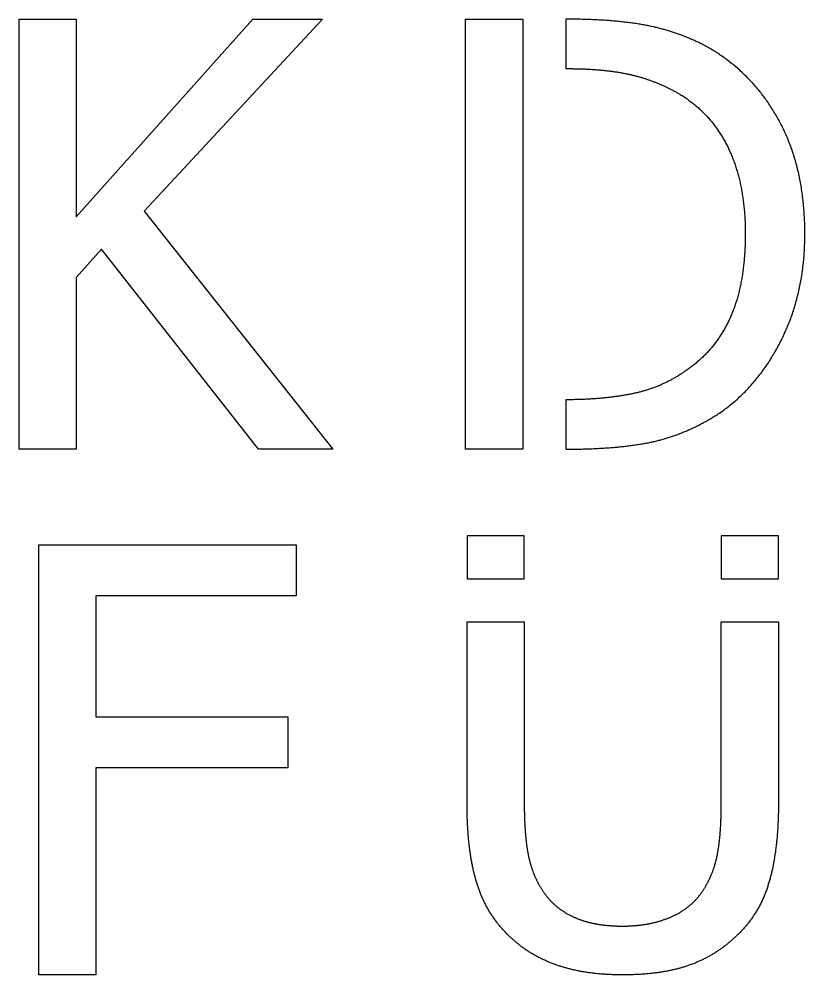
# Model space of a CAD drawing. Extents: x 63 to 563, y 268 to 768.
# Drawn here: x 138.7 to 193.5, y 447.9 to 514.6 of the extents above; entities that cross this region are included whole.
import ezdxf

# ---------------------------------------------------------------- set-up
doc = ezdxf.new("R2010")
doc.units = 0
doc.header["$LTSCALE"] = 2
doc.header["$MEASUREMENT"] = 0
doc.layers.get('0').update_dxf_attribs({"linetype": 'CONTINUOUS'})

msp = doc.modelspace()

# ---------------------------------------------------------------- linework, layer by layer
at = {"color": 1}
for points in [[(155.406, 484.586), (144.442, 498.54), (142.691, 496.571), (142.691, 484.586), (138.704, 484.586), (138.704, 514.586), (142.691, 514.586), (142.691, 500.801), (154.993, 514.586), (159.855, 514.586), (147.432, 501.19), (160.584, 484.586)], [(173.831, 514.586), (173.831, 484.586), (169.844, 484.586), (169.844, 514.586)], [(176.954, 488.038), (176.87, 488.038), (176.831, 488.038), (176.831, 484.586), (176.945, 484.586), (177.058, 484.586), (177.17, 484.587), (177.281, 484.588), (177.392, 484.589), (177.502, 484.591), (177.612, 484.592), (177.721, 484.594), (177.829, 484.596), (177.937, 484.599), (178.044, 484.602), (178.15, 484.605), (178.256, 484.608), (178.361, 484.611), (178.466, 484.615), (178.57, 484.619), (178.673, 484.623), (178.775, 484.627), (178.877, 484.632), (178.979, 484.636), (179.079, 484.641), (179.179, 484.647), (179.279, 484.652), (179.377, 484.658), (179.476, 484.664), (179.573, 484.67), (179.67, 484.677), (179.766, 484.684), (179.862, 484.691), (179.957, 484.698), (180.051, 484.705), (180.145, 484.713), (180.238, 484.721), (180.33, 484.729), (180.422, 484.737), (180.513, 484.746), (180.603, 484.755), (180.693, 484.764), (180.782, 484.773), (180.871, 484.783), (180.959, 484.793), (181.046, 484.803), (181.133, 484.813), (181.219, 484.824), (181.304, 484.834), (181.389, 484.846), (181.473, 484.857), (181.556, 484.868), (181.639, 484.88), (181.721, 484.892), (181.803, 484.904), (181.884, 484.917), (181.964, 484.929), (182.043, 484.942), (182.122, 484.955), (182.201, 484.969), (182.278, 484.982), (182.356, 484.996), (182.432, 485.01), (182.508, 485.025), (182.583, 485.039), (182.657, 485.054), (182.731, 485.069), (182.805, 485.085), (182.878, 485.101), (182.952, 485.117), (183.025, 485.134), (183.098, 485.151), (183.172, 485.169), (183.245, 485.187), (183.318, 485.206), (183.391, 485.225), (183.465, 485.244), (183.538, 485.264), (183.611, 485.285), (183.684, 485.306), (183.757, 485.327), (183.83, 485.349), (183.903, 485.371), (183.976, 485.394), (184.049, 485.418), (184.122, 485.441), (184.195, 485.466), (184.268, 485.49), (184.341, 485.515), (184.413, 485.541), (184.486, 485.567), (184.559, 485.594), (184.632, 485.621), (184.704, 485.648), (184.777, 485.676), (184.85, 485.705), (184.922, 485.733), (184.995, 485.763), (185.067, 485.793), (185.14, 485.823), (185.212, 485.854), (185.285, 485.885), (185.357, 485.917), (185.43, 485.949), (185.502, 485.981), (185.574, 486.014), (185.646, 486.048), (185.719, 486.082), (185.791, 486.116), (185.863, 486.151), (185.935, 486.187), (186.008, 486.222), (186.08, 486.259), (186.152, 486.296), (186.224, 486.333), (186.296, 486.371), (186.368, 486.409), (186.44, 486.447), (186.512, 486.486), (186.584, 486.526), (186.656, 486.566), (186.727, 486.607), (186.799, 486.648), (186.871, 486.689), (186.943, 486.731), (187.014, 486.773), (187.086, 486.816), (187.158, 486.859), (187.23, 486.903), (187.301, 486.947), (187.373, 486.992), (187.46, 487.051), (187.548, 487.11), (187.634, 487.17), (187.72, 487.231), (187.806, 487.292), (187.891, 487.354), (187.975, 487.417), (188.059, 487.481), (188.143, 487.545), (188.225, 487.61), (188.307, 487.676), (188.389, 487.742), (188.47, 487.81), (188.551, 487.878), (188.63, 487.946), (188.71, 488.016), (188.789, 488.086), (188.867, 488.157), (188.945, 488.228), (189.022, 488.301), (189.098, 488.374), (189.174, 488.447), (189.25, 488.522), (189.325, 488.597), (189.399, 488.673), (189.473, 488.75), (189.546, 488.827), (189.618, 488.905), (189.691, 488.984), (189.762, 489.063), (189.833, 489.144), (189.903, 489.225), (189.973, 489.306), (190.043, 489.389), (190.111, 489.472), (190.179, 489.556), (190.247, 489.64), (190.314, 489.726), (190.38, 489.812), (190.446, 489.899), (190.512, 489.986), (190.577, 490.074), (190.641, 490.163), (190.704, 490.253), (190.768, 490.343), (190.83, 490.434), (190.892, 490.526), (190.953, 490.619), (191.014, 490.712), (191.075, 490.806), (191.134, 490.901), (191.194, 490.996), (191.252, 491.092), (191.31, 491.189), (191.368, 491.287), (191.425, 491.385), (191.481, 491.484), (191.537, 491.584), (191.592, 491.685), (191.647, 491.786), (191.701, 491.888), (191.754, 491.991), (191.808, 492.094), (191.86, 492.198), (191.912, 492.303), (191.962, 492.408), (192.012, 492.513), (192.061, 492.619), (192.11, 492.725), (192.157, 492.831), (192.204, 492.938), (192.25, 493.046), (192.295, 493.153), (192.339, 493.261), (192.382, 493.37), (192.425, 493.479), (192.467, 493.588), (192.508, 493.698), (192.548, 493.808), (192.587, 493.918), (192.625, 494.029), (192.663, 494.141), (192.7, 494.252), (192.735, 494.364), (192.771, 494.477), (192.805, 494.59), (192.838, 494.703), (192.871, 494.817), (192.903, 494.931), (192.934, 495.045), (192.964, 495.16), (192.993, 495.275), (193.022, 495.391), (193.049, 495.507), (193.076, 495.624), (193.102, 495.741), (193.127, 495.858), (193.152, 495.976), (193.175, 496.094), (193.198, 496.212), (193.22, 496.331), (193.241, 496.45), (193.261, 496.57), (193.281, 496.69), (193.299, 496.81), (193.317, 496.931), (193.334, 497.052), (193.35, 497.174), (193.365, 497.296), (193.38, 497.419), (193.393, 497.541), (193.406, 497.665), (193.418, 497.788), (193.429, 497.912), (193.44, 498.037), (193.449, 498.162), (193.458, 498.287), (193.466, 498.412), (193.473, 498.538), (193.479, 498.665), (193.484, 498.792), (193.489, 498.919), (193.493, 499.046), (193.495, 499.174), (193.497, 499.303), (193.499, 499.432), (193.499, 499.561), (193.499, 499.698), (193.498, 499.835), (193.496, 499.972), (193.493, 500.107), (193.489, 500.243), (193.485, 500.377), (193.48, 500.511), (193.474, 500.644), (193.467, 500.777), (193.46, 500.909), (193.451, 501.041), (193.442, 501.172), (193.432, 501.302), (193.422, 501.432), (193.41, 501.561), (193.398, 501.69), (193.385, 501.818), (193.371, 501.945), (193.357, 502.072), (193.341, 502.198), (193.325, 502.324), (193.308, 502.449), (193.29, 502.573), (193.272, 502.697), (193.252, 502.82), (193.232, 502.943), (193.211, 503.065), (193.19, 503.186), (193.167, 503.307), (193.144, 503.427), (193.12, 503.547), (193.095, 503.666), (193.069, 503.784), (193.043, 503.902), (193.015, 504.019), (192.987, 504.136), (192.958, 504.252), (192.929, 504.367), (192.898, 504.482), (192.867, 504.596), (192.835, 504.71), (192.802, 504.823), (192.769, 504.936), (192.735, 505.048), (192.699, 505.159), (192.663, 505.269), (192.627, 505.38), (192.589, 505.489), (192.551, 505.598), (192.512, 505.706), (192.472, 505.814), (192.431, 505.921), (192.39, 506.027), (192.348, 506.133), (192.305, 506.239), (192.261, 506.343), (192.216, 506.447), (192.171, 506.551), (192.124, 506.654), (192.077, 506.756), (192.03, 506.858), (191.981, 506.959), (191.932, 507.059), (191.882, 507.159), (191.831, 507.259), (191.779, 507.357), (191.727, 507.455), (191.675, 507.553), (191.621, 507.65), (191.567, 507.746), (191.512, 507.842), (191.457, 507.936), (191.401, 508.031), (191.345, 508.125), (191.287, 508.218), (191.229, 508.31), (191.171, 508.402), (191.112, 508.493), (191.052, 508.584), (190.991, 508.674), (190.93, 508.763), (190.868, 508.852), (190.806, 508.94), (190.743, 509.027), (190.679, 509.114), (190.615, 509.201), (190.55, 509.286), (190.484, 509.371), (190.418, 509.456), (190.351, 509.539), (190.284, 509.623), (190.215, 509.705), (190.146, 509.787), (190.077, 509.868), (190.007, 509.949), (189.936, 510.029), (189.865, 510.109), (189.793, 510.187), (189.72, 510.266), (189.646, 510.343), (189.572, 510.42), (189.498, 510.496), (189.422, 510.572), (189.346, 510.647), (189.27, 510.722), (189.193, 510.795), (189.115, 510.869), (189.036, 510.941), (188.957, 511.013), (188.877, 511.085), (188.797, 511.155), (188.716, 511.225), (188.634, 511.295), (188.551, 511.364), (188.468, 511.432), (188.385, 511.5), (188.3, 511.567), (188.215, 511.633), (188.13, 511.699), (188.043, 511.764), (187.956, 511.829), (187.869, 511.893), (187.781, 511.956), (187.692, 512.018), (187.602, 512.081), (187.512, 512.142), (187.421, 512.203), (187.368, 512.238), (187.314, 512.272), (187.26, 512.306), (187.206, 512.34), (187.152, 512.374), (187.097, 512.408), (187.041, 512.441), (186.986, 512.474), (186.929, 512.507), (186.873, 512.54), (186.816, 512.572), (186.759, 512.604), (186.702, 512.636), (186.644, 512.668), (186.586, 512.7), (186.528, 512.731), (186.469, 512.762), (186.41, 512.793), (186.35, 512.823), (186.291, 512.853), (186.23, 512.883), (186.17, 512.913), (186.109, 512.943), (186.048, 512.972), (185.986, 513.001), (185.925, 513.03), (185.862, 513.059), (185.8, 513.087), (185.737, 513.115), (185.674, 513.143), (185.61, 513.171), (185.546, 513.198), (185.482, 513.225), (185.417, 513.252), (185.352, 513.279), (185.287, 513.306), (185.221, 513.332), (185.156, 513.358), (185.089, 513.384), (185.023, 513.409), (184.956, 513.435), (184.888, 513.46), (184.82, 513.484), (184.752, 513.509), (184.684, 513.533), (184.615, 513.558), (184.546, 513.581), (184.477, 513.605), (184.407, 513.628), (184.337, 513.652), (184.267, 513.675), (184.196, 513.697), (184.125, 513.72), (184.053, 513.742), (183.981, 513.764), (183.909, 513.786), (183.837, 513.807), (183.764, 513.829), (183.691, 513.85), (183.617, 513.87), (183.543, 513.891), (183.469, 513.911), (183.395, 513.931), (183.32, 513.951), (183.244, 513.971), (183.168, 513.99), (183.091, 514.009), (183.012, 514.028), (182.933, 514.046), (182.853, 514.064), (182.773, 514.082), (182.691, 514.099), (182.608, 514.117), (182.525, 514.133), (182.441, 514.15), (182.355, 514.166), (182.269, 514.182), (182.182, 514.198), (182.094, 514.213), (182.006, 514.228), (181.916, 514.243), (181.825, 514.257), (181.734, 514.271), (181.642, 514.285), (181.548, 514.298), (181.454, 514.311), (181.359, 514.324), (181.263, 514.337), (181.167, 514.349), (181.069, 514.361), (180.97, 514.372), (180.871, 514.384), (180.771, 514.395), (180.669, 514.405), (180.567, 514.416), (180.464, 514.426), (180.36, 514.436), (180.256, 514.445), (180.15, 514.454), (180.044, 514.463), (179.936, 514.472), (179.828, 514.48), (179.719, 514.488), (179.608, 514.495), (179.497, 514.503), (179.386, 514.509), (179.273, 514.516), (179.159, 514.523), (179.045, 514.529), (178.929, 514.534), (178.813, 514.54), (178.696, 514.545), (178.578, 514.55), (178.459, 514.554), (178.339, 514.558), (178.218, 514.562), (178.097, 514.566), (177.974, 514.569), (177.851, 514.572), (177.726, 514.575), (177.601, 514.577), (177.475, 514.579), (177.348, 514.581), (177.22, 514.583), (177.092, 514.584), (176.962, 514.584), (176.831, 514.585), (176.831, 511.133), (176.87, 511.133), (176.955, 511.133), (177.039, 511.133), (177.123, 511.132), (177.207, 511.131), (177.29, 511.13), (177.372, 511.129), (177.454, 511.128), (177.536, 511.126), (177.617, 511.124), (177.698, 511.122), (177.779, 511.12), (177.859, 511.118), (177.938, 511.115), (178.017, 511.112), (178.096, 511.109), (178.174, 511.106), (178.252, 511.103), (178.329, 511.099), (178.406, 511.095), (178.482, 511.091), (178.558, 511.087), (178.634, 511.082), (178.709, 511.077), (178.783, 511.072), (178.858, 511.067), (178.931, 511.062), (179.005, 511.056), (179.078, 511.05), (179.15, 511.044), (179.222, 511.038), (179.294, 511.032), (179.365, 511.025), (179.435, 511.018), (179.506, 511.011), (179.575, 511.004), (179.645, 510.996), (179.714, 510.989), (179.782, 510.981), (179.85, 510.973), (179.918, 510.964), (179.985, 510.956), (180.052, 510.947), (180.118, 510.938), (180.184, 510.929), (180.249, 510.919), (180.314, 510.91), (180.379, 510.9), (180.443, 510.89), (180.507, 510.88), (180.57, 510.869), (180.633, 510.859), (180.695, 510.848), (180.757, 510.837), (180.818, 510.825), (180.879, 510.814), (180.94, 510.802), (181, 510.79), (181.06, 510.778), (181.119, 510.766), (181.178, 510.753), (181.236, 510.74), (181.294, 510.727), (181.351, 510.714), (181.409, 510.701), (181.465, 510.687), (181.522, 510.673), (181.579, 510.659), (181.636, 510.645), (181.692, 510.63), (181.749, 510.615), (181.805, 510.6), (181.861, 510.584), (181.917, 510.569), (181.973, 510.553), (182.029, 510.536), (182.085, 510.52), (182.141, 510.503), (182.196, 510.486), (182.252, 510.469), (182.307, 510.451), (182.363, 510.433), (182.418, 510.415), (182.473, 510.397), (182.528, 510.378), (182.583, 510.36), (182.638, 510.34), (182.692, 510.321), (182.747, 510.301), (182.801, 510.282), (182.856, 510.261), (182.91, 510.241), (182.964, 510.22), (183.018, 510.199), (183.072, 510.178), (183.126, 510.157), (183.18, 510.135), (183.233, 510.113), (183.287, 510.091), (183.341, 510.069), (183.394, 510.046), (183.447, 510.023), (183.5, 510), (183.553, 509.976), (183.606, 509.952), (183.659, 509.928), (183.712, 509.904), (183.764, 509.879), (183.817, 509.855), (183.869, 509.83), (183.922, 509.804), (183.974, 509.779), (184.026, 509.753), (184.078, 509.727), (184.13, 509.7), (184.182, 509.674), (184.234, 509.647), (184.285, 509.62), (184.337, 509.592), (184.388, 509.565), (184.439, 509.537), (184.491, 509.509), (184.542, 509.48), (184.593, 509.451), (184.644, 509.422), (184.694, 509.393), (184.745, 509.364), (184.796, 509.334), (184.867, 509.29), (184.937, 509.246), (185.007, 509.201), (185.076, 509.155), (185.145, 509.109), (185.213, 509.063), (185.281, 509.016), (185.348, 508.968), (185.414, 508.92), (185.48, 508.871), (185.545, 508.822), (185.61, 508.772), (185.675, 508.722), (185.738, 508.672), (185.801, 508.62), (185.864, 508.569), (185.926, 508.516), (185.988, 508.463), (186.049, 508.41), (186.109, 508.356), (186.169, 508.302), (186.228, 508.247), (186.287, 508.191), (186.345, 508.135), (186.403, 508.079), (186.46, 508.022), (186.516, 507.964), (186.572, 507.906), (186.628, 507.848), (186.682, 507.789), (186.737, 507.729), (186.79, 507.669), (186.844, 507.608), (186.896, 507.547), (186.948, 507.485), (187, 507.423), (187.051, 507.36), (187.101, 507.297), (187.151, 507.233), (187.2, 507.169), (187.249, 507.104), (187.297, 507.038), (187.345, 506.972), (187.392, 506.906), (187.439, 506.839), (187.485, 506.771), (187.53, 506.703), (187.575, 506.635), (187.619, 506.566), (187.663, 506.496), (187.706, 506.426), (187.749, 506.355), (187.791, 506.284), (187.832, 506.212), (187.873, 506.14), (187.914, 506.067), (187.954, 505.994), (187.993, 505.92), (188.032, 505.846), (188.07, 505.771), (188.108, 505.696), (188.145, 505.62), (188.181, 505.543), (188.217, 505.466), (188.253, 505.389), (188.287, 505.311), (188.322, 505.233), (188.355, 505.154), (188.389, 505.074), (188.421, 504.994), (188.453, 504.914), (188.485, 504.833), (188.516, 504.751), (188.546, 504.669), (188.576, 504.587), (188.605, 504.504), (188.633, 504.421), (188.662, 504.337), (188.689, 504.252), (188.716, 504.167), (188.742, 504.082), (188.768, 503.996), (188.793, 503.909), (188.818, 503.822), (188.842, 503.735), (188.866, 503.647), (188.889, 503.558), (188.911, 503.469), (188.933, 503.38), (188.954, 503.29), (188.975, 503.2), (188.995, 503.109), (189.014, 503.017), (189.033, 502.925), (189.052, 502.833), (189.07, 502.74), (189.087, 502.646), (189.104, 502.552), (189.12, 502.458), (189.135, 502.363), (189.15, 502.267), (189.165, 502.171), (189.179, 502.075), (189.192, 501.978), (189.205, 501.88), (189.217, 501.783), (189.229, 501.684), (189.24, 501.585), (189.25, 501.486), (189.26, 501.386), (189.269, 501.285), (189.278, 501.184), (189.286, 501.083), (189.294, 500.981), (189.301, 500.878), (189.308, 500.775), (189.314, 500.672), (189.319, 500.568), (189.324, 500.463), (189.328, 500.358), (189.332, 500.253), (189.335, 500.147), (189.337, 500.04), (189.339, 499.933), (189.341, 499.826), (189.342, 499.718), (189.342, 499.61), (189.342, 499.5), (189.341, 499.39), (189.34, 499.281), (189.338, 499.173), (189.335, 499.065), (189.333, 498.958), (189.329, 498.852), (189.325, 498.746), (189.321, 498.641), (189.316, 498.536), (189.311, 498.432), (189.305, 498.328), (189.298, 498.225), (189.291, 498.123), (189.284, 498.021), (189.276, 497.919), (189.267, 497.819), (189.258, 497.719), (189.248, 497.619), (189.238, 497.52), (189.228, 497.422), (189.216, 497.324), (189.205, 497.227), (189.193, 497.13), (189.18, 497.034), (189.167, 496.938), (189.153, 496.843), (189.139, 496.749), (189.124, 496.655), (189.109, 496.562), (189.093, 496.47), (189.076, 496.378), (189.06, 496.286), (189.042, 496.195), (189.024, 496.105), (189.006, 496.015), (188.987, 495.926), (188.968, 495.837), (188.948, 495.75), (188.927, 495.662), (188.906, 495.575), (188.885, 495.489), (188.863, 495.403), (188.84, 495.318), (188.817, 495.234), (188.793, 495.15), (188.769, 495.067), (188.745, 494.984), (188.719, 494.902), (188.694, 494.82), (188.668, 494.739), (188.641, 494.658), (188.614, 494.579), (188.586, 494.499), (188.558, 494.421), (188.529, 494.342), (188.5, 494.265), (188.47, 494.188), (188.439, 494.111), (188.409, 494.036), (188.377, 493.96), (188.345, 493.886), (188.313, 493.812), (188.28, 493.738), (188.247, 493.665), (188.213, 493.593), (188.178, 493.52), (188.143, 493.449), (188.108, 493.377), (188.072, 493.307), (188.035, 493.236), (187.998, 493.167), (187.96, 493.097), (187.922, 493.028), (187.884, 492.96), (187.844, 492.892), (187.805, 492.824), (187.765, 492.757), (187.724, 492.691), (187.683, 492.624), (187.641, 492.559), (187.599, 492.493), (187.556, 492.429), (187.513, 492.364), (187.469, 492.3), (187.424, 492.237), (187.38, 492.174), (187.334, 492.111), (187.288, 492.049), (187.242, 491.988), (187.195, 491.927), (187.148, 491.866), (187.1, 491.806), (187.051, 491.746), (187.002, 491.687), (186.953, 491.628), (186.903, 491.569), (186.852, 491.512), (186.801, 491.454), (186.749, 491.397), (186.697, 491.34), (186.645, 491.284), (186.591, 491.229), (186.538, 491.174), (186.484, 491.119), (186.429, 491.065), (186.374, 491.011), (186.318, 490.957), (186.262, 490.905), (186.205, 490.852), (186.148, 490.8), (186.09, 490.749), (186.031, 490.698), (185.973, 490.647), (185.913, 490.597), (185.853, 490.547), (185.793, 490.498), (185.732, 490.449), (185.671, 490.401), (185.609, 490.353), (185.546, 490.306), (185.483, 490.259), (185.42, 490.212), (185.356, 490.166), (185.291, 490.121), (185.226, 490.076), (185.16, 490.031), (185.109, 489.995), (185.057, 489.96), (185.006, 489.925), (184.954, 489.89), (184.902, 489.855), (184.849, 489.821), (184.797, 489.788), (184.744, 489.754), (184.691, 489.721), (184.638, 489.689), (184.585, 489.657), (184.531, 489.625), (184.478, 489.593), (184.424, 489.562), (184.37, 489.531), (184.316, 489.501), (184.261, 489.471), (184.207, 489.441), (184.152, 489.411), (184.097, 489.382), (184.042, 489.354), (183.987, 489.325), (183.931, 489.297), (183.875, 489.27), (183.819, 489.242), (183.763, 489.215), (183.707, 489.189), (183.651, 489.163), (183.594, 489.137), (183.537, 489.111), (183.48, 489.086), (183.423, 489.061), (183.366, 489.037), (183.308, 489.013), (183.25, 488.989), (183.192, 488.966), (183.134, 488.943), (183.076, 488.92), (183.017, 488.898), (182.959, 488.876), (182.9, 488.854), (182.841, 488.833), (182.782, 488.812), (182.722, 488.792), (182.663, 488.772), (182.603, 488.752), (182.543, 488.732), (182.483, 488.713), (182.422, 488.695), (182.362, 488.676), (182.301, 488.658), (182.24, 488.64), (182.179, 488.623), (182.118, 488.606), (182.056, 488.59), (181.994, 488.573), (181.933, 488.557), (181.87, 488.542), (181.808, 488.527), (181.746, 488.512), (181.683, 488.497), (181.62, 488.483), (181.557, 488.47), (181.494, 488.456), (181.431, 488.443), (181.367, 488.43), (181.303, 488.417), (181.238, 488.405), (181.174, 488.392), (181.109, 488.38), (181.043, 488.368), (180.977, 488.357), (180.911, 488.345), (180.845, 488.334), (180.778, 488.323), (180.711, 488.312), (180.644, 488.301), (180.576, 488.291), (180.508, 488.281), (180.44, 488.27), (180.371, 488.261), (180.303, 488.251), (180.233, 488.242), (180.164, 488.232), (180.094, 488.224), (180.024, 488.215), (179.953, 488.206), (179.882, 488.198), (179.811, 488.19), (179.74, 488.182), (179.668, 488.174), (179.596, 488.167), (179.523, 488.159), (179.451, 488.152), (179.377, 488.145), (179.304, 488.139), (179.23, 488.132), (179.156, 488.126), (179.082, 488.12), (179.007, 488.114), (178.932, 488.109), (178.857, 488.103), (178.781, 488.098), (178.705, 488.093), (178.629, 488.088), (178.553, 488.084), (178.476, 488.08), (178.398, 488.075), (178.321, 488.072), (178.243, 488.068), (178.165, 488.064), (178.086, 488.061), (178.007, 488.058), (177.928, 488.055), (177.849, 488.053), (177.769, 488.05), (177.689, 488.048), (177.608, 488.046), (177.528, 488.044), (177.447, 488.043), (177.365, 488.041), (177.284, 488.04), (177.202, 488.039), (177.119, 488.038), (177.037, 488.038)], [(169.944, 478.551), (169.944, 475.551), (173.931, 475.551), (173.931, 478.551)], [(187.666, 478.551), (187.666, 475.551), (191.653, 475.551), (191.653, 478.551)], [(158.019, 474.369), (144.065, 474.369), (144.065, 465.909), (157.436, 465.909), (157.436, 462.359), (144.065, 462.359), (144.065, 447.919), (140.078, 447.919), (140.078, 477.919), (158.019, 477.919)], [(173.932, 459.57), (173.932, 459.506), (173.933, 459.442), (173.934, 459.378), (173.935, 459.315), (173.936, 459.252), (173.937, 459.189), (173.939, 459.127), (173.94, 459.065), (173.942, 459.003), (173.944, 458.942), (173.946, 458.881), (173.948, 458.82), (173.95, 458.76), (173.952, 458.7), (173.955, 458.64), (173.957, 458.581), (173.96, 458.522), (173.963, 458.464), (173.966, 458.405), (173.969, 458.348), (173.972, 458.29), (173.975, 458.233), (173.979, 458.176), (173.983, 458.119), (173.986, 458.063), (173.99, 458.007), (173.994, 457.952), (173.999, 457.896), (174.003, 457.841), (174.007, 457.787), (174.012, 457.733), (174.017, 457.679), (174.021, 457.625), (174.026, 457.572), (174.032, 457.519), (174.037, 457.467), (174.042, 457.415), (174.048, 457.363), (174.053, 457.311), (174.059, 457.26), (174.065, 457.209), (174.071, 457.159), (174.077, 457.109), (174.083, 457.059), (174.09, 457.009), (174.096, 456.96), (174.103, 456.911), (174.11, 456.863), (174.117, 456.815), (174.124, 456.767), (174.131, 456.72), (174.139, 456.672), (174.146, 456.626), (174.154, 456.579), (174.162, 456.533), (174.169, 456.487), (174.177, 456.442), (174.186, 456.397), (174.194, 456.352), (174.202, 456.308), (174.211, 456.263), (174.22, 456.219), (174.229, 456.175), (174.238, 456.131), (174.248, 456.088), (174.258, 456.044), (174.268, 456.001), (174.278, 455.957), (174.289, 455.914), (174.3, 455.871), (174.311, 455.828), (174.322, 455.785), (174.334, 455.742), (174.346, 455.7), (174.358, 455.657), (174.37, 455.615), (174.382, 455.573), (174.395, 455.531), (174.408, 455.489), (174.421, 455.447), (174.435, 455.406), (174.449, 455.364), (174.463, 455.323), (174.477, 455.282), (174.491, 455.241), (174.506, 455.2), (174.521, 455.159), (174.536, 455.118), (174.551, 455.077), (174.567, 455.037), (174.583, 454.997), (174.599, 454.957), (174.616, 454.917), (174.632, 454.877), (174.649, 454.837), (174.666, 454.797), (174.683, 454.758), (174.701, 454.718), (174.719, 454.679), (174.737, 454.64), (174.755, 454.601), (174.774, 454.562), (174.793, 454.524), (174.812, 454.485), (174.831, 454.446), (174.85, 454.408), (174.87, 454.37), (174.89, 454.332), (174.91, 454.294), (174.931, 454.256), (174.952, 454.219), (174.973, 454.181), (174.994, 454.144), (175.015, 454.106), (175.037, 454.069), (175.059, 454.032), (175.081, 453.996), (175.103, 453.959), (175.126, 453.922), (175.149, 453.886), (175.172, 453.849), (175.196, 453.813), (175.219, 453.777), (175.245, 453.739), (175.27, 453.701), (175.296, 453.664), (175.323, 453.626), (175.349, 453.589), (175.376, 453.553), (175.403, 453.516), (175.431, 453.48), (175.458, 453.445), (175.486, 453.409), (175.515, 453.374), (175.543, 453.339), (175.572, 453.304), (175.601, 453.27), (175.631, 453.236), (175.66, 453.202), (175.691, 453.169), (175.721, 453.136), (175.751, 453.103), (175.782, 453.071), (175.814, 453.038), (175.845, 453.006), (175.877, 452.975), (175.909, 452.943), (175.941, 452.912), (175.974, 452.882), (176.007, 452.851), (176.04, 452.821), (176.074, 452.791), (176.107, 452.762), (176.142, 452.732), (176.176, 452.703), (176.211, 452.675), (176.246, 452.646), (176.281, 452.618), (176.316, 452.59), (176.352, 452.563), (176.388, 452.536), (176.425, 452.509), (176.461, 452.482), (176.498, 452.456), (176.536, 452.43), (176.573, 452.404), (176.611, 452.379), (176.649, 452.353), (176.688, 452.329), (176.726, 452.304), (176.765, 452.28), (176.805, 452.256), (176.844, 452.232), (176.884, 452.209), (176.924, 452.186), (176.965, 452.163), (177.006, 452.141), (177.047, 452.118), (177.088, 452.096), (177.13, 452.075), (177.171, 452.054), (177.214, 452.033), (177.256, 452.012), (177.299, 451.991), (177.342, 451.971), (177.385, 451.952), (177.429, 451.932), (177.473, 451.913), (177.517, 451.894), (177.562, 451.875), (177.607, 451.857), (177.652, 451.839), (177.697, 451.821), (177.743, 451.804), (177.789, 451.787), (177.835, 451.77), (177.882, 451.754), (177.929, 451.738), (177.976, 451.722), (178.024, 451.706), (178.072, 451.691), (178.12, 451.676), (178.168, 451.661), (178.217, 451.647), (178.266, 451.633), (178.316, 451.619), (178.365, 451.606), (178.415, 451.593), (178.465, 451.58), (178.516, 451.568), (178.567, 451.556), (178.618, 451.544), (178.67, 451.532), (178.721, 451.521), (178.773, 451.51), (178.826, 451.5), (178.879, 451.489), (178.932, 451.479), (178.985, 451.47), (179.038, 451.46), (179.092, 451.451), (179.147, 451.442), (179.201, 451.434), (179.256, 451.426), (179.311, 451.418), (179.366, 451.41), (179.422, 451.403), (179.478, 451.396), (179.534, 451.39), (179.591, 451.383), (179.648, 451.377), (179.705, 451.372), (179.763, 451.366), (179.82, 451.361), (179.878, 451.356), (179.937, 451.352), (179.996, 451.348), (180.055, 451.344), (180.114, 451.34), (180.174, 451.337), (180.234, 451.334), (180.294, 451.332), (180.354, 451.329), (180.415, 451.327), (180.476, 451.326), (180.538, 451.324), (180.599, 451.323), (180.661, 451.322), (180.724, 451.322), (180.786, 451.322), (180.845, 451.322), (180.904, 451.322), (180.962, 451.323), (181.021, 451.324), (181.079, 451.326), (181.136, 451.327), (181.194, 451.329), (181.252, 451.332), (181.309, 451.334), (181.366, 451.337), (181.423, 451.34), (181.479, 451.344), (181.536, 451.348), (181.592, 451.352), (181.648, 451.356), (181.704, 451.361), (181.759, 451.366), (181.814, 451.372), (181.87, 451.377), (181.925, 451.383), (181.979, 451.39), (182.034, 451.396), (182.088, 451.403), (182.142, 451.41), (182.196, 451.418), (182.25, 451.426), (182.304, 451.434), (182.357, 451.442), (182.41, 451.451), (182.463, 451.46), (182.516, 451.47), (182.568, 451.479), (182.62, 451.489), (182.673, 451.5), (182.724, 451.51), (182.776, 451.521), (182.828, 451.532), (182.879, 451.544), (182.93, 451.556), (182.981, 451.568), (183.031, 451.58), (183.082, 451.593), (183.132, 451.606), (183.182, 451.619), (183.232, 451.633), (183.282, 451.647), (183.331, 451.661), (183.38, 451.676), (183.429, 451.691), (183.478, 451.706), (183.527, 451.722), (183.575, 451.738), (183.623, 451.754), (183.671, 451.77), (183.719, 451.787), (183.767, 451.804), (183.814, 451.821), (183.861, 451.839), (183.908, 451.857), (183.955, 451.875), (184.002, 451.894), (184.048, 451.913), (184.094, 451.932), (184.14, 451.952), (184.186, 451.971), (184.231, 451.991), (184.276, 452.012), (184.32, 452.033), (184.365, 452.054), (184.409, 452.075), (184.452, 452.096), (184.496, 452.118), (184.539, 452.141), (184.581, 452.163), (184.624, 452.186), (184.666, 452.209), (184.708, 452.232), (184.749, 452.256), (184.79, 452.28), (184.831, 452.304), (184.871, 452.329), (184.911, 452.353), (184.951, 452.379), (184.99, 452.404), (185.03, 452.43), (185.068, 452.456), (185.107, 452.482), (185.145, 452.509), (185.183, 452.536), (185.22, 452.563), (185.257, 452.59), (185.294, 452.618), (185.331, 452.646), (185.367, 452.675), (185.403, 452.703), (185.438, 452.732), (185.473, 452.762), (185.508, 452.791), (185.543, 452.821), (185.577, 452.851), (185.611, 452.882), (185.645, 452.912), (185.678, 452.943), (185.711, 452.975), (185.743, 453.006), (185.776, 453.038), (185.807, 453.071), (185.839, 453.103), (185.87, 453.136), (185.901, 453.169), (185.932, 453.202), (185.962, 453.236), (185.992, 453.27), (186.022, 453.304), (186.051, 453.339), (186.08, 453.374), (186.109, 453.409), (186.137, 453.445), (186.165, 453.48), (186.193, 453.516), (186.221, 453.553), (186.248, 453.589), (186.274, 453.626), (186.301, 453.664), (186.327, 453.701), (186.353, 453.739), (186.378, 453.777), (186.402, 453.813), (186.425, 453.849), (186.448, 453.886), (186.471, 453.922), (186.494, 453.959), (186.516, 453.995), (186.538, 454.032), (186.56, 454.069), (186.582, 454.106), (186.603, 454.143), (186.624, 454.181), (186.645, 454.218), (186.666, 454.256), (186.687, 454.293), (186.707, 454.331), (186.727, 454.369), (186.747, 454.407), (186.766, 454.446), (186.785, 454.484), (186.804, 454.522), (186.823, 454.561), (186.842, 454.6), (186.86, 454.638), (186.878, 454.677), (186.896, 454.716), (186.914, 454.756), (186.931, 454.795), (186.948, 454.835), (186.965, 454.874), (186.982, 454.914), (186.998, 454.954), (187.014, 454.994), (187.03, 455.034), (187.046, 455.074), (187.061, 455.114), (187.076, 455.155), (187.091, 455.195), (187.106, 455.236), (187.12, 455.277), (187.135, 455.318), (187.148, 455.359), (187.162, 455.4), (187.176, 455.442), (187.189, 455.483), (187.202, 455.525), (187.215, 455.567), (187.227, 455.609), (187.24, 455.651), (187.252, 455.693), (187.263, 455.735), (187.275, 455.777), (187.286, 455.82), (187.297, 455.862), (187.308, 455.905), (187.319, 455.948), (187.329, 455.991), (187.339, 456.034), (187.349, 456.077), (187.359, 456.121), (187.368, 456.164), (187.377, 456.208), (187.386, 456.252), (187.395, 456.296), (187.403, 456.34), (187.412, 456.384), (187.42, 456.429), (187.428, 456.474), (187.436, 456.519), (187.443, 456.565), (187.451, 456.61), (187.458, 456.657), (187.466, 456.703), (187.473, 456.75), (187.48, 456.797), (187.487, 456.844), (187.494, 456.892), (187.501, 456.94), (187.507, 456.988), (187.514, 457.037), (187.52, 457.086), (187.526, 457.135), (187.532, 457.185), (187.538, 457.235), (187.544, 457.285), (187.549, 457.335), (187.555, 457.386), (187.56, 457.437), (187.566, 457.489), (187.571, 457.54), (187.576, 457.592), (187.581, 457.645), (187.585, 457.697), (187.59, 457.75), (187.594, 457.804), (187.599, 457.857), (187.603, 457.911), (187.607, 457.965), (187.611, 458.02), (187.614, 458.074), (187.618, 458.13), (187.622, 458.185), (187.625, 458.241), (187.628, 458.297), (187.631, 458.353), (187.634, 458.41), (187.637, 458.467), (187.64, 458.524), (187.643, 458.581), (187.645, 458.639), (187.647, 458.697), (187.649, 458.756), (187.652, 458.815), (187.653, 458.874), (187.655, 458.933), (187.657, 458.993), (187.658, 459.053), (187.66, 459.113), (187.661, 459.174), (187.662, 459.235), (187.663, 459.296), (187.664, 459.358), (187.665, 459.42), (187.665, 459.482), (187.666, 459.544), (187.666, 459.607), (187.666, 459.67), (187.666, 459.734), (187.666, 472.551), (191.653, 472.551), (191.653, 459.831), (191.653, 459.732), (191.653, 459.634), (191.652, 459.536), (191.651, 459.439), (191.65, 459.342), (191.648, 459.246), (191.646, 459.15), (191.643, 459.055), (191.641, 458.96), (191.638, 458.865), (191.635, 458.771), (191.631, 458.678), (191.627, 458.584), (191.623, 458.492), (191.618, 458.399), (191.613, 458.307), (191.608, 458.216), (191.603, 458.125), (191.597, 458.034), (191.591, 457.944), (191.584, 457.855), (191.578, 457.766), (191.571, 457.677), (191.563, 457.589), (191.556, 457.501), (191.548, 457.413), (191.539, 457.326), (191.531, 457.24), (191.522, 457.154), (191.512, 457.068), (191.503, 456.983), (191.493, 456.898), (191.483, 456.814), (191.472, 456.73), (191.461, 456.647), (191.45, 456.564), (191.439, 456.481), (191.427, 456.399), (191.415, 456.318), (191.403, 456.237), (191.39, 456.156), (191.377, 456.076), (191.364, 455.996), (191.35, 455.916), (191.336, 455.838), (191.322, 455.759), (191.307, 455.681), (191.292, 455.603), (191.277, 455.526), (191.262, 455.45), (191.246, 455.373), (191.23, 455.298), (191.213, 455.222), (191.196, 455.147), (191.179, 455.073), (191.162, 454.999), (191.144, 454.925), (191.126, 454.852), (191.108, 454.779), (191.089, 454.707), (191.07, 454.635), (191.051, 454.564), (191.031, 454.493), (191.011, 454.423), (190.991, 454.353), (190.97, 454.283), (190.949, 454.214), (190.927, 454.144), (190.905, 454.076), (190.882, 454.007), (190.859, 453.939), (190.835, 453.872), (190.811, 453.804), (190.786, 453.738), (190.761, 453.671), (190.735, 453.605), (190.709, 453.539), (190.682, 453.473), (190.655, 453.408), (190.627, 453.343), (190.599, 453.279), (190.571, 453.215), (190.541, 453.151), (190.512, 453.087), (190.482, 453.024), (190.451, 452.961), (190.42, 452.899), (190.389, 452.837), (190.357, 452.775), (190.324, 452.714), (190.292, 452.653), (190.258, 452.592), (190.224, 452.532), (190.19, 452.472), (190.155, 452.412), (190.12, 452.353), (190.084, 452.294), (190.048, 452.236), (190.011, 452.177), (189.973, 452.12), (189.936, 452.062), (189.897, 452.005), (189.859, 451.948), (189.82, 451.892), (189.78, 451.836), (189.74, 451.78), (189.699, 451.724), (189.658, 451.669), (189.616, 451.615), (189.574, 451.56), (189.532, 451.506), (189.489, 451.453), (189.445, 451.399), (189.401, 451.346), (189.356, 451.294), (189.312, 451.241), (189.266, 451.19), (189.22, 451.138), (189.174, 451.087), (189.127, 451.036), (189.079, 450.985), (189.031, 450.935), (188.983, 450.885), (188.934, 450.836), (188.885, 450.787), (188.835, 450.738), (188.785, 450.69), (188.739, 450.645), (188.694, 450.602), (188.648, 450.558), (188.602, 450.515), (188.556, 450.472), (188.51, 450.43), (188.463, 450.388), (188.416, 450.346), (188.369, 450.305), (188.322, 450.264), (188.274, 450.223), (188.226, 450.183), (188.178, 450.143), (188.13, 450.103), (188.081, 450.064), (188.033, 450.025), (187.984, 449.987), (187.934, 449.949), (187.885, 449.911), (187.835, 449.874), (187.786, 449.837), (187.735, 449.8), (187.685, 449.764), (187.635, 449.728), (187.584, 449.692), (187.533, 449.657), (187.481, 449.622), (187.43, 449.588), (187.378, 449.554), (187.326, 449.52), (187.274, 449.487), (187.222, 449.454), (187.169, 449.421), (187.116, 449.389), (187.063, 449.357), (187.01, 449.325), (186.956, 449.294), (186.903, 449.263), (186.849, 449.233), (186.794, 449.203), (186.74, 449.173), (186.685, 449.143), (186.63, 449.114), (186.575, 449.086), (186.52, 449.057), (186.464, 449.03), (186.408, 449.002), (186.352, 448.975), (186.296, 448.948), (186.24, 448.921), (186.183, 448.895), (186.126, 448.869), (186.069, 448.844), (186.011, 448.819), (185.954, 448.794), (185.896, 448.77), (185.838, 448.746), (185.779, 448.722), (185.721, 448.699), (185.662, 448.676), (185.603, 448.654), (185.543, 448.632), (185.484, 448.61), (185.424, 448.588), (185.364, 448.567), (185.303, 448.546), (185.242, 448.526), (185.181, 448.506), (185.119, 448.486), (185.057, 448.467), (184.994, 448.448), (184.931, 448.429), (184.867, 448.41), (184.803, 448.392), (184.739, 448.375), (184.674, 448.357), (184.608, 448.34), (184.542, 448.324), (184.476, 448.307), (184.41, 448.291), (184.342, 448.275), (184.275, 448.26), (184.207, 448.245), (184.139, 448.23), (184.07, 448.216), (184, 448.202), (183.931, 448.188), (183.861, 448.175), (183.79, 448.162), (183.719, 448.149), (183.648, 448.137), (183.576, 448.125), (183.503, 448.113), (183.431, 448.102), (183.357, 448.091), (183.284, 448.08), (183.21, 448.07), (183.135, 448.06), (183.06, 448.051), (182.985, 448.041), (182.909, 448.032), (182.833, 448.024), (182.756, 448.015), (182.679, 448.008), (182.602, 448), (182.524, 447.993), (182.445, 447.986), (182.367, 447.979), (182.287, 447.973), (182.208, 447.967), (182.127, 447.961), (182.047, 447.956), (181.966, 447.951), (181.884, 447.947), (181.803, 447.943), (181.72, 447.939), (181.638, 447.935), (181.554, 447.932), (181.471, 447.929), (181.387, 447.926), (181.302, 447.924), (181.217, 447.922), (181.132, 447.921), (181.046, 447.92), (180.96, 447.919), (180.873, 447.918), (180.786, 447.918), (180.703, 447.918), (180.62, 447.919), (180.538, 447.92), (180.455, 447.921), (180.373, 447.923), (180.292, 447.924), (180.21, 447.927), (180.13, 447.929), (180.049, 447.932), (179.969, 447.935), (179.889, 447.939), (179.809, 447.943), (179.73, 447.947), (179.651, 447.952), (179.572, 447.957), (179.494, 447.962), (179.416, 447.968), (179.339, 447.974), (179.262, 447.98), (179.185, 447.987), (179.108, 447.994), (179.032, 448.001), (178.956, 448.009), (178.881, 448.017), (178.805, 448.026), (178.731, 448.034), (178.656, 448.043), (178.582, 448.053), (178.508, 448.063), (178.434, 448.073), (178.361, 448.083), (178.288, 448.094), (178.216, 448.105), (178.144, 448.117), (178.072, 448.129), (178.001, 448.141), (177.929, 448.153), (177.859, 448.166), (177.788, 448.18), (177.718, 448.193), (177.648, 448.207), (177.579, 448.221), (177.51, 448.236), (177.441, 448.251), (177.372, 448.266), (177.304, 448.282), (177.237, 448.298), (177.169, 448.314), (177.102, 448.331), (177.035, 448.348), (176.969, 448.365), (176.903, 448.383), (176.837, 448.401), (176.772, 448.419), (176.707, 448.438), (176.642, 448.457), (176.578, 448.477), (176.514, 448.496), (176.45, 448.516), (176.386, 448.537), (176.323, 448.558), (176.261, 448.579), (176.198, 448.6), (176.136, 448.622), (176.075, 448.644), (176.013, 448.667), (175.952, 448.69), (175.891, 448.713), (175.831, 448.736), (175.77, 448.76), (175.71, 448.784), (175.651, 448.809), (175.591, 448.834), (175.532, 448.859), (175.473, 448.885), (175.415, 448.911), (175.356, 448.937), (175.298, 448.964), (175.241, 448.991), (175.183, 449.018), (175.126, 449.046), (175.069, 449.074), (175.013, 449.102), (174.957, 449.131), (174.901, 449.16), (174.845, 449.189), (174.79, 449.219), (174.735, 449.249), (174.68, 449.279), (174.625, 449.31), (174.571, 449.341), (174.517, 449.373), (174.464, 449.404), (174.41, 449.437), (174.357, 449.469), (174.304, 449.502), (174.252, 449.535), (174.2, 449.568), (174.148, 449.602), (174.096, 449.637), (174.045, 449.671), (173.994, 449.706), (173.943, 449.741), (173.893, 449.777), (173.843, 449.813), (173.793, 449.849), (173.743, 449.886), (173.694, 449.922), (173.645, 449.96), (173.596, 449.997), (173.548, 450.035), (173.5, 450.074), (173.452, 450.112), (173.404, 450.151), (173.357, 450.191), (173.31, 450.23), (173.263, 450.27), (173.217, 450.311), (173.171, 450.352), (173.125, 450.393), (173.079, 450.434), (173.034, 450.476), (172.989, 450.518), (172.945, 450.56), (172.9, 450.603), (172.856, 450.646), (172.812, 450.69), (172.763, 450.739), (172.714, 450.788), (172.665, 450.838), (172.617, 450.888), (172.569, 450.939), (172.522, 450.989), (172.475, 451.04), (172.429, 451.092), (172.383, 451.143), (172.338, 451.195), (172.293, 451.248), (172.249, 451.3), (172.205, 451.353), (172.161, 451.406), (172.118, 451.46), (172.075, 451.514), (172.033, 451.568), (171.992, 451.623), (171.95, 451.677), (171.91, 451.733), (171.87, 451.788), (171.83, 451.844), (171.79, 451.9), (171.752, 451.956), (171.713, 452.013), (171.675, 452.07), (171.638, 452.127), (171.601, 452.185), (171.564, 452.243), (171.528, 452.301), (171.493, 452.36), (171.457, 452.418), (171.423, 452.478), (171.388, 452.537), (171.355, 452.597), (171.321, 452.657), (171.289, 452.717), (171.256, 452.778), (171.224, 452.839), (171.193, 452.901), (171.162, 452.962), (171.131, 453.024), (171.101, 453.087), (171.072, 453.149), (171.043, 453.212), (171.014, 453.276), (170.986, 453.339), (170.958, 453.403), (170.931, 453.467), (170.904, 453.532), (170.878, 453.597), (170.852, 453.662), (170.827, 453.727), (170.802, 453.793), (170.777, 453.859), (170.753, 453.926), (170.73, 453.992), (170.706, 454.059), (170.684, 454.127), (170.662, 454.194), (170.64, 454.262), (170.619, 454.331), (170.598, 454.399), (170.578, 454.468), (170.558, 454.538), (170.538, 454.607), (170.519, 454.678), (170.5, 454.749), (170.481, 454.82), (170.463, 454.892), (170.445, 454.965), (170.427, 455.038), (170.41, 455.111), (170.392, 455.185), (170.376, 455.26), (170.359, 455.335), (170.343, 455.41), (170.327, 455.486), (170.312, 455.563), (170.297, 455.64), (170.282, 455.717), (170.267, 455.795), (170.253, 455.874), (170.239, 455.953), (170.225, 456.032), (170.212, 456.112), (170.199, 456.193), (170.187, 456.274), (170.174, 456.356), (170.162, 456.438), (170.151, 456.52), (170.139, 456.603), (170.128, 456.687), (170.118, 456.771), (170.107, 456.856), (170.097, 456.941), (170.087, 457.026), (170.078, 457.113), (170.069, 457.199), (170.06, 457.286), (170.052, 457.374), (170.043, 457.462), (170.036, 457.551), (170.028, 457.64), (170.021, 457.73), (170.014, 457.82), (170.008, 457.911), (170.001, 458.002), (169.995, 458.093), (169.99, 458.186), (169.985, 458.278), (169.98, 458.372), (169.975, 458.465), (169.971, 458.56), (169.967, 458.654), (169.963, 458.75), (169.96, 458.845), (169.957, 458.942), (169.954, 459.038), (169.951, 459.136), (169.949, 459.233), (169.948, 459.332), (169.946, 459.43), (169.945, 459.53), (169.944, 459.63), (169.944, 459.73), (169.944, 459.831), (169.944, 472.551), (173.931, 472.551), (173.931, 459.831), (173.931, 459.765), (173.931, 459.7), (173.931, 459.635)]]:
    msp.add_lwpolyline(points, close=True, dxfattribs=at)

doc.saveas('drawing.dxf')
